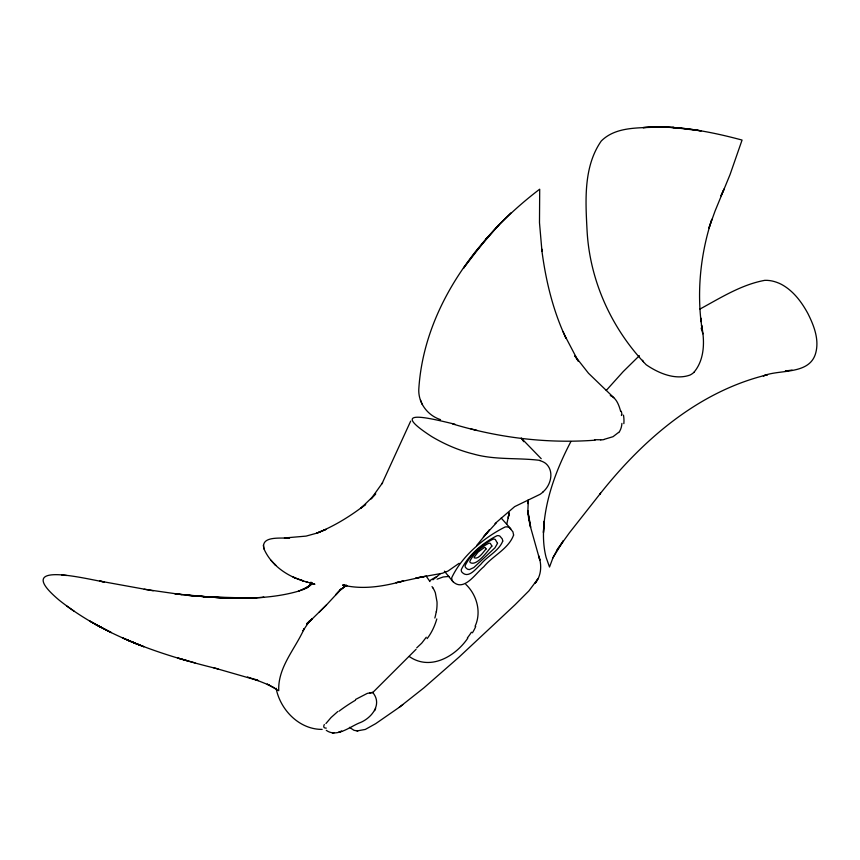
<?xml version="1.0" encoding="UTF-8"?>
<svg xmlns="http://www.w3.org/2000/svg" width="860" height="860" viewBox="0 0 860 860"><rect width="100%" height="100%" fill="white"/><g stroke="black" fill="none" stroke-linecap="round" stroke-linejoin="round"><path stroke-width="1.29" d="M310.611 582.424L312.062 583.51L311.083 582.682L310.901 584.37L311.105 582.22L310.245 585.144L305.536 588.649M528.287 500.23L527.879 503.605L528.298 500.154M528.319 499.983L527.836 511.549L528.739 519.085L530.556 527.255L527.75 510.69L530.921 528.47L539.822 560.129L538.844 556.011C541.843 565.031 541.499 575.534 535.221 583.144L537.779 579.059L528.9 590.895L515.14 604.688L459.057 657.094L423.84 687.914L399.319 707.275L375.669 723.668L365.317 729.43L357.05 730.925M307.3 582.08C289.239 577.597 271.642 566.364 263.977 548.906C260.257 535.103 282.026 538.876 289.702 537.812L284.413 537.984L306.052 536.113L316.491 533.243L325.994 529.405L316.652 533.221C334.303 526.126 350.729 516.032 365.693 504.347L360.845 508.26L375.723 493.844L371.047 498.929L382.603 482.718M436.375 611.707L436.687 609.546A32.809 21.93 -82.6 0 0 437.02 601.936L435.364 592.873A24.241 15.157 -84.7 0 0 432.956 587.993M506.862 523.794L509.26 512.635M508.174 517.957L509.055 513.689L508.4 516.817M326.284 730.344C336.55 737.74 349.375 727.216 358.856 723.142C370.886 718.928 383.076 704.63 372.692 692.461M553.044 557.57L549.519 567.019L546.121 557.452C543.068 545.606 542.939 533.264 544.24 521.16L543.466 532.619C544.563 500.498 556.151 469.721 570.911 441.502M475.075 626.274C481.664 612.159 476.859 594.787 465.787 584.349M693.977 372.294A15.566 15.168 -72.9 0 1 689.989 375.057C675.132 380.421 658.308 373.1 646.139 364.715C611.535 328.584 589.745 280.704 587.068 230.566C585.499 200.681 583.327 166.722 601.269 140.997C616.319 126.011 639.883 128.258 659.362 126.968L657.943 126.947L674.229 127.559L672.649 127.42L701.147 130.86C681.948 127.635 662.415 126.162 642.968 127.602C676.454 125.012 709.855 131.397 742.062 140.062L730.075 174.505L715.015 211.162L708.952 228.04L711.865 219.278C701.147 252.055 697.095 287.358 701.061 321.651L700.588 317.813L702.029 328.896L701.502 325.048C704.856 340.549 704.813 359.534 693.955 372.272M410.671 421.12L381.926 483.847M374.68 710.65L375.648 708.489M723.797 189.619L720.959 195.854L724.141 188.877M303.118 630.649L304.204 628.66C295.184 649.031 277.705 667.317 278.748 690.709L267.224 684.151L274.06 687.667M557.979 548.379L552.851 557.925L563.386 540.736L557.28 549.69L569.352 532.888L600.581 493.221L599.807 494.167C642.807 439.825 698.567 391.343 767.432 374.756L763.357 375.863C779.665 369.048 810.281 375.39 815.893 352.353C819.225 338.99 813.807 325.317 807.884 313.513C801.541 301.838 793.146 290.594 781.181 284.241C776.096 281.693 770.474 280.113 764.755 280.349C741.428 284.606 720.54 297.872 699.986 309.041M303.193 630.498L309.869 620.544L306.687 624.338L326.531 604.881L341.377 588.885L339.872 590.368L346.515 585.284M426.302 637.228L421.69 643.194L416.735 647.838M325.94 723.529L331.121 717.476L337.819 711.5M467.754 638.238C455.166 656.621 430.14 671.079 409.274 656.513M476.623 545.552L489.372 529.964L483.374 537.027L496.156 523.084M606.236 390.451L623.178 371.627L639.378 355.675M618.555 432.419L613.04 436.687L604.021 439.395M563.128 331.713L566.041 338.356C552.787 310.234 545.573 279.726 541.671 248.992L541.95 251.131L539.489 222.708L539.704 189.189C476.784 236.973 423.658 308.493 418.777 389.526C418.315 403.19 427.7 415.487 440.546 419.648M416.068 649.3L372.552 692.741M319.167 612.245L326.531 604.881M498.219 225.503L510.851 212.925M543.036 491.888C550.991 485.115 554.528 470.936 545.702 463.433A37.926 23.983 -48.7 0 0 539.779 460.637M432.924 579.801L440.245 573.803M459.132 563.3L448.028 571.029L442.384 573.265L415.799 578.081L424.743 576.415L396.03 582.693L403.566 580.941C384.065 586.294 363.339 589.938 343.344 585.176L346.257 585.305L340.001 590.175L345.483 585.692M310.084 585.305L309.363 585.961L310.868 584.262L309.213 586.165L311.255 583.22L310.245 585.144L305.848 588.347L311.008 584.725L302.731 589.648L307.762 587.197L298.398 591.207L303.849 589.132M399.319 707.275L402.76 704.684M495.005 523.589L514.656 506.626L540.048 494.328A16.523 9.568 -39.4 0 0 543.079 491.931M355.556 699.47L367.231 693.418L372.649 692.343A39.162 2.849 -9.6 0 1 372.649 692.472M437.095 579.167L443.126 576.985L449.049 576.415M339.27 731.967L341.689 731.172L338.947 732.064M298.613 591.121C261.247 602.064 215.376 598.162 174.956 593.873L212.399 597.281L239.575 598.087L216.72 597.539L188.458 595.41L198.338 596.292M792.049 370.079L785.32 371.015L787.642 370.703M333.196 732.989L334.002 732.913L332.422 733.053M600.71 439.772L594.518 439.707M595.099 440.18C547.057 443.781 498.596 437.794 452.521 423.915M262.773 597.399L264.084 597.324L253.41 597.872M255.226 597.786L256.871 597.732L221.493 597.743L192.35 595.797M247.089 598.001L203.347 596.722M322.145 729.398C299.291 729.581 280.209 709.822 276.082 688.204M153.209 590.788L99.577 581.048L104.469 581.983C86.064 579.049 10.384 559.301 59.437 600.377C105.296 636.679 162.056 655.266 218.139 668.951M66.607 575.49L61.78 574.975M181.944 594.647L144.222 589.25M343.452 585.176L346.999 585.811M454.94 424.206C436.074 419.873 384.28 405.812 431.645 436.536C444.631 444.265 458.659 450.361 473.355 453.994C495.07 460.207 517.87 457.563 539.929 460.379M357.76 731.064L353.922 730.269L349.472 727.345M470.839 428.839L477.01 430.409M213.753 667.801L258.312 680.604L247.465 677.003M305.364 581.553L314.9 584.241L309.826 582.736L314.094 584.166L311.116 582.725M194.994 662.866L177.816 658.04L188.211 660.975M301.376 580.199L303.558 580.995L293.056 577.092L295.356 577.952M256.602 680.024L254.893 679.4L268.997 685.022L268.212 684.657M610.288 395.546C616.631 398.083 619.007 405.415 620.694 411.445M74.143 611.245L66.822 606.053M613.793 397.664L588.487 373.251L574.846 355.889L578.189 361.06L564.697 335.314M541.219 458.702L521.246 438.095L523.729 441.685M270.868 560.183L275.802 565.396L274.501 564.009M501.197 518.064L510.851 528.868M444.383 571.147L453.026 581.736M425.958 575.802L429.968 581.596M432 586.584L432.978 587.95M642.56 360.265L643.398 361.705M420.443 399.943L422.26 404.544M701.158 328.187L702.942 333.831M311.245 583.392L311.062 582.607M263.353 545.165L263.977 548.906M621.404 414.928L621.49 415.52M471.409 632.218A55.083 47.128 -55.6 0 1 467.367 637.905M475.72 626.51A41.387 35.271 -56 0 1 472.409 632.82M429.753 580.693A48.203 33.002 -52.6 0 1 436.869 576.608M436.224 611.675A41.968 28.305 -82.6 0 1 434.848 618.039M436.805 618.963A47.762 32.486 -82.6 0 1 427.14 638.604M369.821 692.956A48.332 4.063 -8 0 1 371.101 693.106M339.087 711.155A31.627 5.461 -31.8 0 1 355.492 700.201M326.273 728.108A53.524 8.288 -34 0 1 324.327 724.518M621.898 423.389A17.673 17.404 3.9 0 1 618.856 432.569M623.478 415.165A29.799 28.036 79.3 0 1 623.844 423.647M621.286 411.231A31.712 22.844 83.2 0 1 622.016 414.8M604.021 439.578A33.583 27.187 -22.1 0 1 600.699 439.944M486.083 548.992C483.169 552.034 478.869 559.473 474.354 557.904A1.913 1.247 -40.5 0 1 474.172 557.183L478.106 552.066L484.406 547.465A1.86 1.215 -40.8 0 1 485.233 547.573L486.083 548.992M491.909 546.078C487.792 550.722 476.719 566.708 470.216 562.58A3.547 2.311 -40.3 0 1 469.882 561.247C473.623 553.453 481.213 547.111 488.835 543.251A3.451 2.247 -41 0 1 490.361 543.456L491.909 546.078M497.531 543.327L494.984 547.798L473.763 567.589L469.377 569.6L467.442 569.18L465.636 567.568A5.214 3.386 -40.2 0 1 465.152 565.622C470.646 554.152 481.804 544.832 493.027 539.145A5.074 3.3 -41.1 0 1 495.274 539.457L497.531 543.327M502.756 541.08C498.821 551.142 487.373 556.022 480.794 564.321C476.085 568.449 468.367 579.328 461.906 572.136A6.676 4.332 -40.1 0 1 461.283 569.653C468.313 554.958 482.632 542.993 497.015 535.715A6.493 4.225 -41.2 0 1 499.875 536.124L502.283 538.94L502.756 541.08M513.613 535.049C508.55 548.96 492.855 555.646 483.75 566.815C475.795 573.007 463.841 592.658 452.725 581.36A9.965 6.461 -39.8 0 1 451.758 577.662C461.971 555.968 483.922 537.607 505.132 526.976A9.696 6.31 -41.5 0 1 509.389 527.599L512.925 531.835L513.613 535.049M464.938 266.192L463.497 268.212L475.419 252.023L498.746 224.976L485.911 239.209L486.706 238.263L464.938 266.192M339.635 590.605L335.701 594.787L339.732 590.53M312.244 618.802L307.149 623.339L312.244 618.802M344.172 585.284L342.624 585.101L344.204 585.294M143.749 646.677L133.031 642.399L143.749 646.677M138.417 644.591L127.774 640.184L138.417 644.591M133.332 642.517L122.593 637.905L133.332 642.517M111.198 632.541L95.89 624.532L111.198 632.541M101.082 627.338L89.945 621.167L101.082 627.338"/></g></svg>
